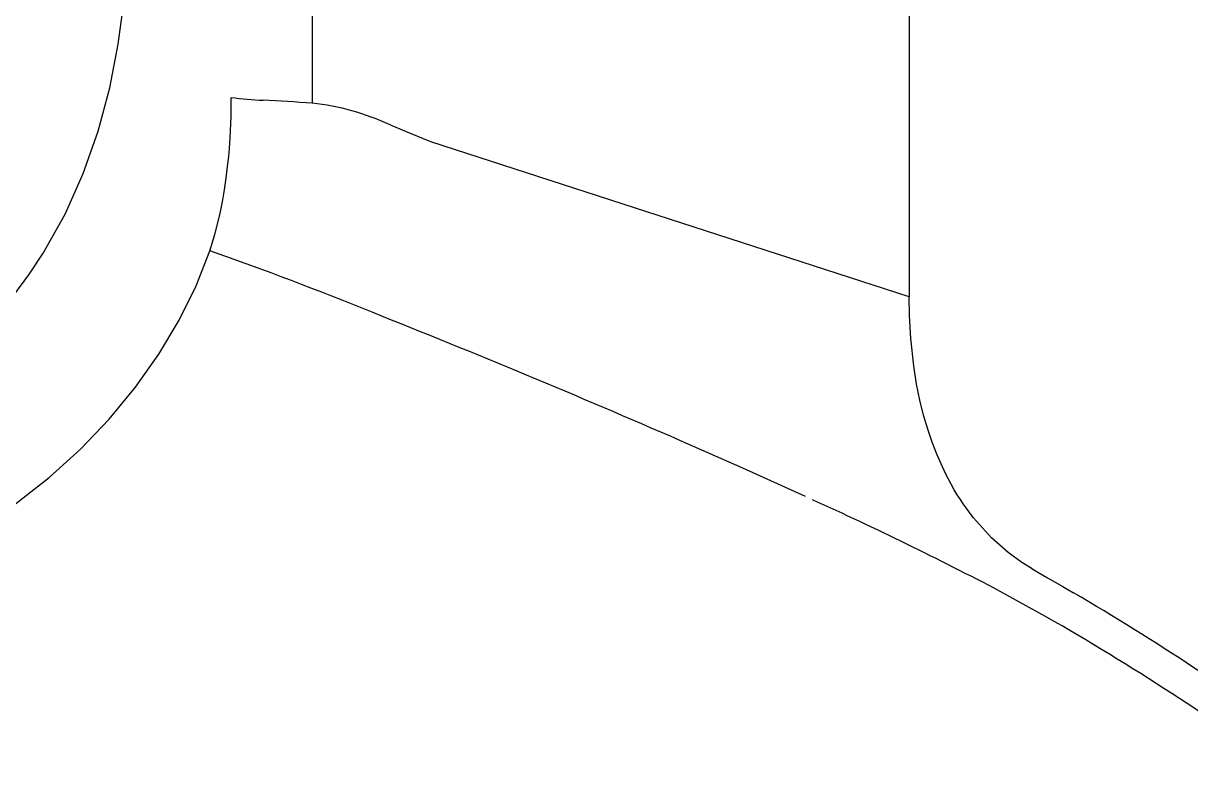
# Model space of a CAD drawing. Extents: x 398 to 509, y 623 to 780.
# Drawn here: x 482.5 to 491.5, y 677.76 to 683.61 of the extents above; entities that cross this region are included whole.
import ezdxf

# ---------------------------------------------------------------- set-up
doc = ezdxf.new("R2010")
doc.units = 0
doc.header["$MEASUREMENT"] = 0
doc.layers.add('1', color=4, linetype='Continuous')

# ---------------------------------------------------------------- blocks, each defined once
blk = doc.blocks.new('2018 PRISM')
at = {"layer": '1', "linetype": 'Continuous', "lineweight": 25}
for p, q in [((90.7466, 43.7083), (90.7466, 37.7966)), ((86.1474, 42.5228), (86.1474, 39.2879)), ((90.7466, 37.7966), (87.0627, 38.9911)), ((91.7983, 35.3344), (91.448, 35.5278)), ((91.8642, 35.2965), (91.7983, 35.3344))]:
    blk.add_line(p, q, dxfattribs=at)
at = {"layer": '1', "linetype": 'Continuous', "lineweight": 25, "flags": 128}
for points in [[(83.8496, 37.8089), (83.9653, 37.9652), (84.0761, 38.1332), (84.2436, 38.4327), (84.3842, 38.7463), (84.4989, 39.0731), (84.5877, 39.4062), (84.6534, 39.7433), (84.6989, 40.0842)], [(85.3597, 38.1512), (85.3987, 38.2766), (85.4339, 38.4175), (85.4462, 38.4754), (85.4592, 38.5432), (85.4723, 38.6212), (85.4852, 38.7096), (85.4964, 38.8012), (85.5042, 38.8774), (85.5094, 38.938), (85.5127, 38.9828), (85.5151, 39.0177), (85.5183, 39.0752), (85.5209, 39.1308), (85.5227, 39.1843), (85.5239, 39.2357), (85.5245, 39.285), (85.5247, 39.3323)], [(87.0627, 38.9911), (86.9051, 39.0554), (86.7642, 39.1144), (86.7479, 39.1212)], [(83.8621, 36.2018), (84.1208, 36.4038), (84.3621, 36.6222), (84.5841, 36.855), (84.7855, 37.0998), (84.9651, 37.3543), (85.1224, 37.6156), (85.2538, 37.8809), (85.3597, 38.1512)], [(91.6955, 35.7016), (91.6167, 35.7505), (91.5104, 35.8273), (91.3831, 35.939), (91.2438, 36.093), (91.2258, 36.1161), (91.2064, 36.1416), (91.1859, 36.1698), (91.1643, 36.2007), (91.1419, 36.2344), (91.1186, 36.271), (91.0948, 36.3105), (91.0275, 36.4348), (90.9606, 36.5831), (90.9246, 36.6766), (90.8906, 36.7774), (90.8591, 36.8855), (90.8304, 37.0009), (90.8052, 37.1236), (90.7824, 37.2641), (90.7593, 37.4746), (90.7491, 37.6524), (90.7465, 37.7966)], [(89.9482, 36.2585), (89.4651, 36.477), (88.9818, 36.69)], [(91.6955, 35.7016), (91.8137, 35.633), (91.932, 35.5645)], [(91.932, 35.5645), (91.9707, 35.542), (92.0144, 35.5164)]]:
    blk.add_lwpolyline(points, dxfattribs=at)
at = {"layer": '1', "linetype": 'Continuous', "lineweight": 25}
for centre, radius, start, end in [((85.8273, 41.3738), 2.0638, 261.5689, 268.41945), ((83.5767, 0.1053), 39.2668, 86.2463, 86.79751), ((85.9318, 37.346), 1.9538, 65.31106, 83.66346), ((75.1133, 9.2128), 30.6988, 68.00475, 70.502), ((55.9686, -39.2477), 82.8034, 66.503464, 68.280599), ((78.091, 10.0041), 28.8075, 62.37616, 65.57739), ((81.6748, 17.8663), 20.4557, 53.52396, 59.63774), ((81.9334, 18.0672), 19.8864, 53.50704, 60.04133)]:
    blk.add_arc(centre, radius, start, end, dxfattribs=at)

msp = doc.modelspace()

# ---------------------------------------------------------------- block references
at = {"layer": '1'}
msp.add_blockref('2018 PRISM', (398.5801, 643.7055), dxfattribs=at)

doc.saveas('drawing.dxf')
